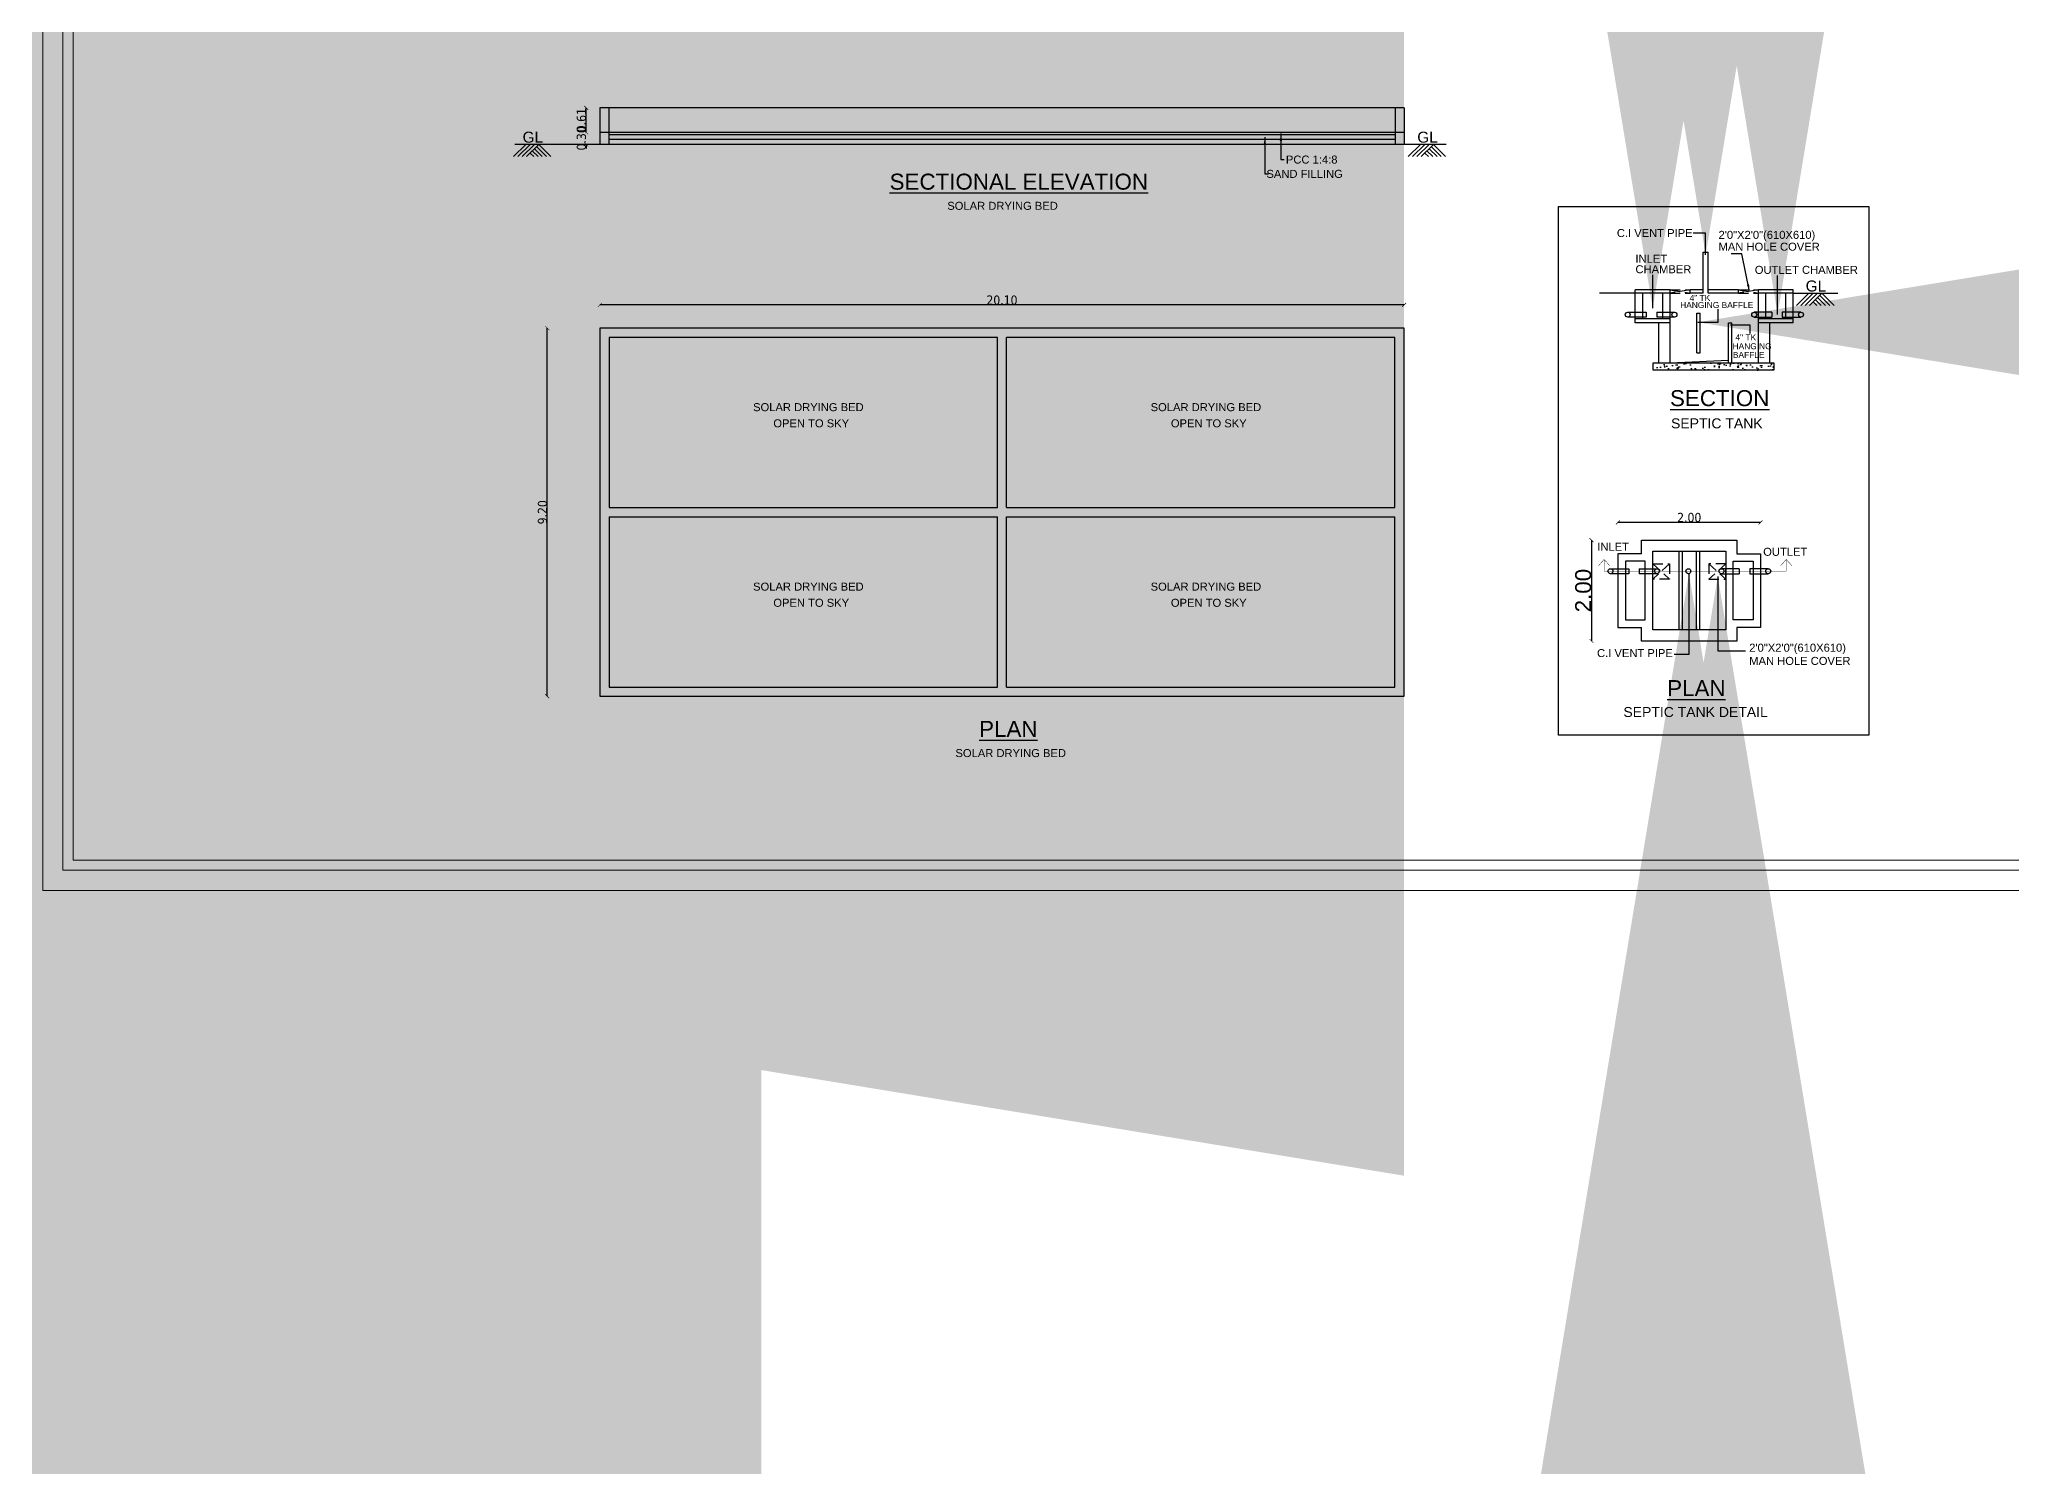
# Model space of a CAD drawing. Header units: metres. Extents: x 0 to 11269, y -5244 to -4054.
# Drawn here: x 10637.98 to 10687.26, y -4899.71 to -4864.04 of the extents above; entities that cross this region are included whole.
import ezdxf

# ---------------------------------------------------------------- set-up
doc = ezdxf.new("R2010")
doc.units = ezdxf.units.M
doc.header["$MEASUREMENT"] = 0
doc.header["$PDMODE"] = 2
doc.linetypes.add('HIDDEN', pattern=[0.375, 0.25, -0.125])
for name, color, linetype in [('2CON', 5, 'Continuous'), ('3CON', 3, 'Continuous'), ('4CON', 4, 'Continuous'), ('5CON', 2, 'Continuous'), ('DIM', 3, 'Continuous'), ('DIST_EXIT', 7, 'Continuous'), ('JOINERY', 1, 'Continuous'), ('TEX', 2, 'Continuous'), ('TEXT', 3, 'Continuous'), ('WALL', 4, 'Continuous')]:
    doc.layers.add(name, color=color, linetype=linetype)
doc.styles.get("Standard").update_dxf_attribs({"font": 'arial.ttf'})
doc.styles.add('STYLE1', font='tahoma.ttf', dxfattribs={"height": 0.23})
doc.styles.add('SUBBU3', font='swissl.ttf', dxfattribs={"width": 0.8})
doc.dimstyles.new('300', dxfattribs={"dimscale": 0.1, "dimtxt": 500, "dimasz": 2000, "dimexe": 400, "dimexo": 1500, "dimgap": 0, "dimtad": 1, "dimlfac": 0.001, "dimzin": 0, "dimdsep": 46, "dimtxsty": 'Standard', "dimcen": 800, "dimse1": 1, "dimse2": 1, "dimclrd": 1, "dimclre": 5, "dimclrt": 3, "dimadec": 0, "dimazin": 0, "dimtfac": 1, "dimtix": 1, "dimtofl": 0, "dimtmove": 1, "dimatfit": 3, "dimfxl": 0, "dimtolj": 1, "dimtzin": 0, "dimarcsym": 0})
doc.dimstyles.new('FLOOR PLAN', dxfattribs={"dimtxt": 0.4, "dimasz": 0.1, "dimexe": 0.18, "dimexo": 0.0625, "dimgap": 0, "dimtad": 1, "dimzin": 0, "dimdsep": 46, "dimtxsty": 'Standard', "dimblk": 'ARCHTICK', "dimcen": 0.09, "dimse1": 1, "dimse2": 1, "dimclrd": 254, "dimclrt": 3, "dimadec": 0, "dimazin": 0, "dimtfac": 1, "dimtix": 1, "dimtofl": 0, "dimtmove": 1, "dimatfit": 0, "dimfxl": 0, "dimtolj": 1, "dimtzin": 0, "dimlwd": -1, "dimarcsym": 0})
doc.dimstyles.get("Standard").update_dxf_attribs({"dimtxt": 0.18, "dimasz": 0.18, "dimexe": 0.18, "dimexo": 0.0625, "dimgap": 0.09, "dimtad": 0, "dimtih": 1, "dimtoh": 1, "dimdec": 4, "dimzin": 0, "dimdsep": 46, "dimtxsty": 'Standard', "dimcen": 0.09, "dimadec": 0, "dimazin": 0, "dimtfac": 1, "dimtdec": 4, "dimtofl": 0, "dimtmove": 0, "dimatfit": 3, "dimfxl": 0, "dimtolj": 1, "dimtzin": 0, "dimarcsym": 0})

# ---------------------------------------------------------------- blocks, each defined once
blk = doc.blocks.new('_ArchTick')
at = {"color": 0, "lineweight": 0, "const_width": 0.15}
blk.add_lwpolyline([(-0.5, -0.5), (0.5, 0.5)], dxfattribs=at)
blk = doc.blocks.new('*D575')
at = {"layer": 'DEFPOINTS', "color": 0, "linetype": 'ByBlock', "ltscale": 100}
for p in [(10550.974, -4729.897), (10552.287, -4729.897), (10552.287, -4739.097)]:
    blk.add_point(p, dxfattribs=at)
at = {"layer": 'DIM', "color": 254, "linetype": 'HIDDEN', "ltscale": 100}
blk.add_line((10550.974, -4739.097), (10550.974, -4729.897), dxfattribs=at)
at = {"layer": 'DIM', "color": 254, "linetype": 'ByBlock', "ltscale": 100, "xscale": 0.1, "yscale": 0.1, "zscale": 0.1}
for p, rotation in [((10550.974, -4729.897), 90), ((10550.974, -4739.097), 270)]:
    blk.add_blockref('_ArchTick', p, dxfattribs=dict(at, rotation=rotation))
at = {"layer": 'DIM', "color": 3, "linetype": 'ByBlock', "ltscale": 100, "insert": (10550.855, -4734.497), "char_height": 0.23, "attachment_point": 5, "rotation": 90, "style": 'STYLE1'}
blk.add_mtext('\\A1;9.20', dxfattribs=at)
blk = doc.blocks.new('*D576')
at = {"layer": 'DEFPOINTS', "color": 0, "linetype": 'ByBlock', "ltscale": 100}
for p in [(10552.287, -4729.317), (10552.287, -4729.897), (10572.387, -4729.897)]:
    blk.add_point(p, dxfattribs=at)
at = {"layer": 'DIM', "color": 254, "linetype": 'HIDDEN', "ltscale": 100}
blk.add_line((10572.387, -4729.317), (10552.287, -4729.317), dxfattribs=at)
at = {"layer": 'DIM', "color": 254, "linetype": 'ByBlock', "ltscale": 100, "xscale": 0.1, "yscale": 0.1, "zscale": 0.1, "rotation": 180}
blk.add_blockref('_ArchTick', (10552.287, -4729.317), dxfattribs=at)
at = {"layer": 'DIM', "color": 254, "linetype": 'ByBlock', "ltscale": 100, "xscale": 0.1, "yscale": 0.1, "zscale": 0.1}
blk.add_blockref('_ArchTick', (10572.387, -4729.317), dxfattribs=at)
at = {"layer": 'DIM', "color": 3, "linetype": 'ByBlock', "ltscale": 100, "insert": (10562.337, -4729.197), "char_height": 0.23, "attachment_point": 5, "style": 'STYLE1'}
blk.add_mtext('\\A1;20.10', dxfattribs=at)
blk = doc.blocks.new('*D577')
at = {"layer": 'DEFPOINTS', "color": 0, "linetype": 'ByBlock', "ltscale": 100}
for p in [(10551.947, -4725.003), (10552.287, -4725.003), (10552.287, -4725.303)]:
    blk.add_point(p, dxfattribs=at)
at = {"layer": 'DIM', "color": 254, "linetype": 'HIDDEN', "ltscale": 100}
for p, q in [((10551.947, -4725.003), (10551.947, -4724.903)), ((10551.947, -4725.303), (10551.947, -4725.403))]:
    blk.add_line(p, q, dxfattribs=at)
at = {"layer": 'DIM', "color": 254, "linetype": 'ByBlock', "ltscale": 100, "xscale": 0.1, "yscale": 0.1, "zscale": 0.1}
for p, rotation in [((10551.947, -4725.003), 270), ((10551.947, -4725.303), 90)]:
    blk.add_blockref('_ArchTick', p, dxfattribs=dict(at, rotation=rotation))
at = {"layer": 'DIM', "color": 3, "linetype": 'ByBlock', "ltscale": 100, "insert": (10551.827, -4725.153), "char_height": 0.23, "attachment_point": 5, "rotation": 90, "style": 'STYLE1'}
blk.add_mtext('\\A1;0.30', dxfattribs=at)
blk = doc.blocks.new('*D578')
at = {"layer": 'DEFPOINTS', "color": 0, "linetype": 'ByBlock', "ltscale": 100}
for p in [(10551.947, -4724.393), (10552.287, -4724.393), (10552.287, -4725.003)]:
    blk.add_point(p, dxfattribs=at)
at = {"layer": 'DIM', "color": 254, "linetype": 'HIDDEN', "ltscale": 100}
blk.add_line((10551.947, -4725.003), (10551.947, -4724.393), dxfattribs=at)
at = {"layer": 'DIM', "color": 254, "linetype": 'ByBlock', "ltscale": 100, "xscale": 0.1, "yscale": 0.1, "zscale": 0.1}
for p, rotation in [((10551.947, -4724.393), 90), ((10551.947, -4725.003), 270)]:
    blk.add_blockref('_ArchTick', p, dxfattribs=dict(at, rotation=rotation))
at = {"layer": 'DIM', "color": 3, "linetype": 'ByBlock', "ltscale": 100, "insert": (10551.827, -4724.698), "char_height": 0.23, "attachment_point": 5, "rotation": 90, "style": 'STYLE1'}
blk.add_mtext('\\A1;0.61', dxfattribs=at)
blk = doc.blocks.new('*D593')
at = {"layer": 'DEFPOINTS', "color": 0, "ltscale": 30}
for p in [(10556.539, -4758.91), (10555.118, -4761.431), (10556.539, -4761.431)]:
    blk.add_point(p, dxfattribs=at)
at = {"layer": 'WALL', "color": 254, "linetype": 'HIDDEN', "ltscale": 30}
blk.add_line((10555.118, -4758.91), (10555.118, -4761.431), dxfattribs=at)
at = {"layer": 'WALL', "color": 254, "ltscale": 30, "xscale": 0.1, "yscale": 0.1, "zscale": 0.1}
for p, rotation in [((10555.118, -4758.91), 90), ((10555.118, -4761.431), 270)]:
    blk.add_blockref('_ArchTick', p, dxfattribs=dict(at, rotation=rotation))
at = {"layer": 'WALL', "color": 3, "lineweight": 0, "ltscale": 30, "insert": (10554.914, -4760.171), "char_height": 0.4, "attachment_point": 5, "rotation": 90}
blk.add_mtext('\\A1;2.00', dxfattribs=at)
blk = doc.blocks.new('*D594')
at = {"layer": 'DEFPOINTS', "color": 0, "linetype": 'ByBlock', "ltscale": 100}
for p in [(10555.779, -4758.465), (10555.779, -4759.252), (10559.346, -4759.252)]:
    blk.add_point(p, dxfattribs=at)
at = {"layer": 'DIM', "color": 254, "linetype": 'HIDDEN', "ltscale": 100}
blk.add_line((10559.346, -4758.465), (10555.779, -4758.465), dxfattribs=at)
at = {"layer": 'DIM', "color": 254, "linetype": 'ByBlock', "ltscale": 100, "xscale": 0.1, "yscale": 0.1, "zscale": 0.1, "rotation": 180}
blk.add_blockref('_ArchTick', (10555.779, -4758.465), dxfattribs=at)
at = {"layer": 'DIM', "color": 254, "linetype": 'ByBlock', "ltscale": 100, "xscale": 0.1, "yscale": 0.1, "zscale": 0.1}
blk.add_blockref('_ArchTick', (10559.346, -4758.465), dxfattribs=at)
at = {"layer": 'DIM', "color": 3, "linetype": 'ByBlock', "ltscale": 100, "insert": (10557.562, -4758.345), "char_height": 0.23, "attachment_point": 5, "style": 'STYLE1'}
blk.add_mtext('\\A1;2.00', dxfattribs=at)
blk = doc.blocks.new('A$C17af0889')
at = {"layer": '2CON', "color": 1}
for p, q in [((0, 15.011), (0.305, 15.316)), ((0.108, 15.011), (0.413, 15.316)), ((0.216, 15.011), (0.521, 15.316)), ((0.324, 15.011), (0.629, 15.316)), ((0.935, 15.011), (0.629, 15.316)), ((22.359, 15.011), (22.665, 15.316)), ((22.467, 15.011), (22.773, 15.316)), ((22.575, 15.011), (22.881, 15.316)), ((22.683, 15.011), (22.989, 15.316)), ((23.294, 15.011), (22.989, 15.316)), ((0.503, 15.011), (0.413, 15.1)), ((0.611, 15.011), (0.467, 15.154)), ((0.719, 15.011), (0.521, 15.208)), ((0.827, 15.011), (0.575, 15.262)), ((22.862, 15.011), (22.773, 15.1)), ((22.97, 15.011), (22.827, 15.154)), ((23.078, 15.011), (22.881, 15.208)), ((23.186, 15.011), (22.935, 15.262))]:
    blk.add_line(p, q, dxfattribs=at)
at = {"layer": 'DIM', "color": 4, "linetype": 'ByBlock', "ltscale": 100}
for p, q in [((2.157, 16.226), (2.157, 15.316)), ((22.257, 16.226), (2.157, 16.226)), ((2.384, 16.226), (2.384, 15.316)), ((22.029, 16.226), (22.029, 15.316)), ((22.257, 16.226), (22.257, 15.316)), ((23.306, 15.316), (0.032, 15.316)), ((22.257, 15.616), (2.157, 15.616)), ((22.029, 15.554), (2.384, 15.554)), ((22.029, 15.441), (2.384, 15.441)), ((12.092, 6.238), (12.092, 10.493)), ((12.322, 6.238), (12.322, 10.493)), ((2.387, 6.238), (12.092, 6.238)), ((2.387, 6.008), (12.092, 6.008)), ((12.092, 1.753), (12.092, 6.008)), ((12.322, 6.238), (22.027, 6.238)), ((12.322, 1.753), (12.322, 6.008)), ((12.322, 6.008), (22.027, 6.008))]:
    blk.add_line(p, q, dxfattribs=at)
blk.add_lwpolyline([(2.157, 1.523), (22.257, 1.523), (22.257, 10.723), (2.157, 10.723)], close=True, dxfattribs=at)
for points in [[(12.092, 10.493), (2.387, 10.493), (2.387, 6.238)], [(22.027, 6.238), (22.027, 10.493), (12.322, 10.493)], [(2.387, 6.008), (2.387, 1.753), (12.092, 1.753)], [(12.322, 1.753), (22.027, 1.753), (22.027, 6.008)]]:
    blk.add_lwpolyline(points, dxfattribs=at)
at = {"layer": '3CON'}
for s, p in [('SOLAR DRYING BED', (10.839, 13.68)), ('SOLAR DRYING BED', (5.986, 8.648)), ('OPEN TO SKY', (6.492, 8.244)), ('SOLAR DRYING BED', (15.921, 8.648)), ('OPEN TO SKY', (16.427, 8.244)), ('SOLAR DRYING BED', (5.986, 4.163)), ('OPEN TO SKY', (6.492, 3.759)), ('SOLAR DRYING BED', (15.921, 4.163)), ('OPEN TO SKY', (16.427, 3.759)), ('SOLAR DRYING BED', (11.043, 0.003))]:
    blk.add_text(s, height=0.2, dxfattribs=at).set_placement(p)
at = {"layer": '4CON', "color": 3}
blk.add_text('SAND FILLING', height=0.2, dxfattribs=at).set_placement((18.815, 14.479))
at = {"layer": '4CON', "color": 3, "ltscale": 30, "insert": (19.302, 15.036), "char_height": 0.2, "attachment_point": 1}
blk.add_mtext('PCC 1:4:8', dxfattribs=at)
at = {"layer": '5CON'}
for p in [(0.226, 15.358), (22.585, 15.358)]:
    blk.add_text('GL', height=0.275, dxfattribs=at).set_placement(p)
at = {"layer": 'TEX', "style": 'SUBBU3'}
for s, p in [('%%USECTIONAL ELEVATION', (9.398, 14.184)), ('%%UPLAN', (11.635, 0.508))]:
    blk.add_text(s, height=0.4, dxfattribs=at).set_placement(p)
at = {"layer": 'DIM', "color": 1, "linetype": 'ByBlock', "ltscale": 100}
for base, p1, p2, picture, middle in [((1.816, 16.226), (2.157, 15.616), (2.157, 16.226), '*D578', (1.696, 15.921)), ((1.816, 15.616), (2.157, 15.316), (2.157, 15.616), '*D577', (1.696, 15.466)), ((0.843, 10.723), (2.157, 1.523), (2.157, 10.723), '*D575', (0.724, 6.123))]:
    dim = blk.add_linear_dim(base=base, p1=p1, p2=p2, angle=90, dimstyle='FLOOR PLAN', override={"dimtxsty": 'STYLE1'}, dxfattribs=at)
    dim.commit()
    dim.dimension.update_dxf_attribs({"geometry": picture, "text_midpoint": middle, "insert": (-10550.131, 4740.619)})
dim = blk.add_linear_dim(base=(2.157, 11.302), p1=(22.257, 10.723), p2=(2.157, 10.723), dimstyle='FLOOR PLAN', override={"dimtxsty": 'STYLE1'}, dxfattribs=at)
dim.commit()
dim.dimension.update_dxf_attribs({"geometry": '*D576', "text_midpoint": (12.207, 11.422), "insert": (-10550.131, 4740.619)})
at = {"layer": '4CON', "ltscale": 30, "annotation_type": 0, "has_hookline": 1, "hookline_direction": 1, "text_width": 1.255}
blk.add_leader([(19.178, 15.584), (19.178, 14.936), (19.262, 14.936)], dimstyle='Standard', override={"dimgap": 0.04, "dimtad": 0}, dxfattribs=at)
at = {"layer": '4CON', "ltscale": 30}
blk.add_leader([(18.775, 15.495), (18.775, 14.582), (18.868, 14.582)], dimstyle='Standard', override={"dimgap": 0.04, "dimtad": 0}, dxfattribs=at)
blk = doc.blocks.new('A$C0e9d5df4')
h = blk.add_hatch()
h.set_pattern_fill('AR-CONC', color=256, scale=0.04663, angle=360, style=0)
h.set_pattern_definition([(50, (-70.14599, -15.08415), (0.3344594, -0.0292614), [0.0349726, -0.3846986]), (355, (-70.146, -15.08415), (-0.0647, 0.3507482), [0.0279781, -0.3077589]), (100.4514, (-70.1181, -15.08658), (0.2697597, 0.3214866), [0.0297221, -0.3269435]), (46.1842, (-70.146, -14.9909), (0.497656, -0.0771817), [0.052459, -0.577048]), (96.6356, (-70.1045, -14.9973), (0.4358344, 0.4542324), [0.0445832, -0.490415]), (351.1842, (-70.146, -14.9909), (0.435834, 0.4542328), [0.041967, -0.4616383]), (21, (-70.09936, -15.0142), (0.2783385, -0.1877417), [0.0349726, -0.3846986]), (326, (-70.09936, -15.0142), (0.1134583, 0.3381384), [0.0279781, -0.3077589]), (71.4514, (-70.07616, -15.02985), (0.3917969, 0.1503964), [0.0297221, -0.3269435]), (37.5, (-70.14599, -15.08415), (0.00567016, 0.15522884), [0, -0.30402845, 0, -0.31242188, 0, -0.3089246]), (7.5, (-70.14599, -15.08415), (0.12266967, 0.1839147), [0, -0.1781271, 0, -0.29703393, 0, -0.1177411]), (327.5, (-70.24997, -15.08415), (0.2489221, -0.01051737), [0, -0.11657533, 0, -0.363715, 0, -0.48262185]), (317.5, (-70.2966, -15.08415), (0.2719405, 0.0466791), [0, -0.1515479, 0, -0.2415441, 0, -0.34273146])])
h.paths.add_polyline_path([(5.385, 9.117), (5.385, 9.303), (2.386, 9.303), (2.386, 9.21), (2.386, 9.117)])
for p, q in [((3.618, 12.065), (3.743, 12.065)), ((3.618, 11.044), (3.618, 12.065)), ((3.743, 11.044), (3.743, 12.065)), ((1.92, 11.044), (1.024, 11.044)), ((1.92, 10.298), (1.92, 11.127)), ((2.79, 11.127), (1.92, 11.127)), ((2.79, 11.044), (1.92, 11.044)), ((2.107, 10.402), (2.107, 11.044)), ((2.604, 10.402), (2.604, 11.044)), ((2.79, 9.303), (2.79, 11.044)), ((3.618, 11.127), (3.288, 11.127)), ((3.618, 11.044), (3.288, 11.044)), ((4.501, 11.127), (3.743, 11.127)), ((4.501, 11.044), (3.743, 11.044)), ((4.501, 11.044), (4.501, 11.127)), ((4.998, 11.044), (4.998, 11.127)), ((5.869, 11.127), (4.998, 11.127)), ((4.998, 9.303), (4.998, 11.044)), ((5.869, 11.044), (4.998, 11.044)), ((5.185, 10.402), (5.185, 11.044)), ((5.682, 10.402), (5.682, 11.044)), ((5.869, 10.298), (5.869, 11.127)), ((5.869, 11.044), (6.985, 11.044)), ((2.79, 10.402), (1.92, 10.402)), ((3.454, 10.547), (3.537, 10.547)), ((3.454, 9.552), (3.454, 10.547)), ((3.537, 9.552), (3.537, 10.547)), ((5.869, 10.402), (4.998, 10.402)), ((2.79, 10.298), (1.92, 10.298)), ((2.511, 9.303), (2.511, 10.298)), ((4.252, 10.298), (4.335, 10.298)), ((4.252, 9.303), (4.252, 10.298)), ((4.335, 9.303), (4.335, 10.298)), ((5.869, 10.298), (4.998, 10.298)), ((5.278, 9.303), (5.278, 10.298)), ((2.79, 9.303), (4.252, 9.366)), ((3.454, 9.552), (3.537, 9.552)), ((3.019, 2.629), (3.019, 4.592)), ((3.102, 2.629), (3.102, 4.592)), ((3.452, 2.629), (3.452, 4.592)), ((3.535, 2.629), (3.535, 4.592))]:
    blk.add_line(p, q)
at = {"color": 2, "linetype": 'HIDDEN'}
for p, q in [((2.79, 11.044), (2.79, 11.127)), ((3.288, 11.127), (2.79, 11.044)), ((2.79, 11.127), (3.288, 11.044)), ((2.79, 11.127), (3.288, 11.127)), ((2.79, 11.044), (3.288, 11.044)), ((3.288, 11.044), (3.288, 11.127)), ((4.501, 11.127), (4.998, 11.044)), ((4.998, 11.127), (4.501, 11.044)), ((4.501, 11.127), (4.998, 11.127)), ((4.501, 11.044), (4.998, 11.044)), ((2.355, 4.281), (2.778, 3.892)), ((2.778, 4.281), (2.355, 3.892)), ((3.759, 4.281), (4.182, 3.892)), ((4.182, 4.281), (3.759, 3.892))]:
    blk.add_line(p, q, dxfattribs=at)
at = {"color": 2}
for p, q in [((2.194, 10.569), (2.194, 10.444)), ((2.455, 10.569), (2.455, 10.444)), ((5.333, 10.569), (5.333, 10.444)), ((5.594, 10.569), (5.594, 10.444)), ((1.759, 4.156), (1.759, 4.032)), ((2.02, 4.156), (2.02, 4.032)), ((4.516, 4.156), (4.516, 4.032)), ((4.778, 4.156), (4.778, 4.032))]:
    blk.add_line(p, q, dxfattribs=at)
at = {"linetype": 'ByBlock'}
blk.add_lwpolyline([(0, 13.213), (7.756, 13.213), (7.756, 0), (0, 0)], close=True, dxfattribs=at)
at = {"color": 2}
for points in [[(1.729, 10.569), (2.194, 10.569)], [(2.194, 10.444), (1.729, 10.444)], [(2.455, 10.569), (2.897, 10.569)], [(2.897, 10.444), (2.455, 10.444)], [(5.333, 10.569), (4.892, 10.569)], [(4.892, 10.444), (5.333, 10.444)], [(6.06, 10.569), (5.594, 10.569)], [(5.594, 10.444), (6.06, 10.444)], [(1.294, 4.156), (1.759, 4.156)], [(1.759, 4.032), (1.294, 4.032)], [(2.02, 4.156), (2.462, 4.156)], [(2.462, 4.032), (2.02, 4.032)], [(4.516, 4.156), (4.075, 4.156)], [(4.075, 4.032), (4.516, 4.032)], [(5.243, 4.156), (4.778, 4.156)], [(4.778, 4.032), (5.243, 4.032)]]:
    blk.add_lwpolyline(points, dxfattribs=at)
for points in [[(2.369, 9.117), (2.369, 9.21), (2.369, 9.303), (5.385, 9.303), (5.385, 9.117)], [(2.355, 2.629), (2.355, 4.592), (4.182, 4.592), (4.182, 2.629)], [(2.169, 2.878), (2.169, 4.343), (1.672, 4.343), (1.672, 2.878)], [(4.368, 2.878), (4.368, 4.343), (4.865, 4.343), (4.865, 2.878)]]:
    blk.add_lwpolyline(points, close=True)
for points in [[(2.076, 4.529), (1.485, 4.529), (1.485, 2.692), (2.076, 2.692)], [(2.076, 4.529), (2.076, 4.871), (4.461, 4.871), (4.461, 4.529)], [(4.461, 4.529), (5.052, 4.529), (5.052, 2.692), (4.461, 2.692)], [(2.076, 2.35), (2.076, 2.692)], [(4.461, 2.692), (4.461, 2.35), (2.076, 2.35)]]:
    blk.add_lwpolyline(points)
at = {"ltscale": 0.25, "const_width": 0.0104}
for points in [[(1, 4.232), (1.141, 4.388), (1.281, 4.232)], [(1.141, 4.388), (1.141, 4.094), (5.693, 4.094), (5.693, 4.388)], [(5.553, 4.232), (5.693, 4.388), (5.833, 4.232)]]:
    blk.add_lwpolyline(points, dxfattribs=at)
at = {"color": 2, "linetype": 'HIDDEN'}
for points in [[(2.355, 3.892), (2.355, 4.281), (2.778, 4.281), (2.778, 3.892)], [(4.182, 3.892), (4.182, 4.281), (3.759, 4.281), (3.759, 3.892)]]:
    blk.add_lwpolyline(points, close=True, dxfattribs=at)
at = {"color": 2}
for centre in [(1.73, 10.506), (2.897, 10.506), (4.892, 10.506), (6.06, 10.506), (1.299, 4.095), (2.462, 4.094), (3.246, 4.094), (4.075, 4.094), (5.243, 4.094)]:
    blk.add_circle(centre, 0.0622, dxfattribs=at)
at = {"layer": '2CON', "color": 1}
for p, q in [((5.951, 10.739), (6.256, 11.044)), ((6.059, 10.739), (6.364, 11.044)), ((6.167, 10.739), (6.472, 11.044)), ((6.275, 10.739), (6.58, 11.044)), ((6.562, 10.739), (6.418, 10.882)), ((6.67, 10.739), (6.472, 10.936)), ((6.778, 10.739), (6.526, 10.99)), ((6.886, 10.739), (6.58, 11.044)), ((6.454, 10.739), (6.364, 10.828))]:
    blk.add_line(p, q, dxfattribs=at)
at = {"layer": '5CON'}
blk.add_text('GL', height=0.275, dxfattribs=at).set_placement((6.177, 11.085))
at = {"layer": 'TEX', "style": 'SUBBU3'}
for s, p in [('%%USECTION', (2.787, 8.22)), ('%%UPLAN', (2.717, 0.972))]:
    blk.add_text(s, height=0.4, dxfattribs=at).set_placement(p)
at = {"layer": 'TEXT', "ltscale": 0.5}
for s, height, p in [('C.I VENT PIPE', 0.2, (1.459, 12.446)), ('2\'0"X2\'0"(610X610)', 0.2, (4, 12.401)), ('INLET', 0.2, (1.924, 11.804)), ('MAN HOLE COVER', 0.2, (4, 12.105)), ('CHAMBER', 0.2, (1.924, 11.541)), ('OUTLET CHAMBER', 0.2, (4.906, 11.526)), ('4" TK', 0.15, (3.277, 10.85)), ('HANGING BAFFLE', 0.15, (3.041, 10.672)), ('4" TK', 0.15, (4.422, 9.865)), ('HANGING', 0.15, (4.35, 9.643)), (' BAFFLE', 0.15, (4.3, 9.426)), ('INLET', 0.2, (0.971, 4.606)), ('OUTLET', 0.2, (5.116, 4.48)), ('C.I VENT PIPE', 0.2, (0.964, 1.949)), ('2\'0"X2\'0"(610X610)', 0.2, (4.767, 2.083)), ('MAN HOLE COVER', 0.2, (4.767, 1.753))]:
    blk.add_text(s, height=height, dxfattribs=at).set_placement(p)
at = {"layer": 'TEXT', "color": 3}
for s, p in [('SEPTIC TANK', (2.813, 7.665)), ('SEPTIC TANK DETAIL', (1.622, 0.451))]:
    blk.add_text(s, height=0.25, dxfattribs=at).set_placement(p)
at = {"layer": 'DIM', "color": 1, "linetype": 'ByBlock', "ltscale": 100}
dim = blk.add_linear_dim(base=(1.485, 5.316), p1=(5.052, 4.529), p2=(1.485, 4.529), text='2.00', dimstyle='FLOOR PLAN', override={"dimtxsty": 'STYLE1'}, dxfattribs=at)
dim.commit()
dim.dimension.update_dxf_attribs({"geometry": '*D594', "text_midpoint": (3.268, 5.436), "insert": (-10554.294, 4763.781)})
at = {"layer": 'WALL', "color": 3, "lineweight": 0, "ltscale": 30}
dim = blk.add_linear_dim(base=(0.824, 2.35), p1=(2.246, 4.871), p2=(2.246, 2.35), angle=90, text='2.00', dimstyle='FLOOR PLAN', dxfattribs=at)
dim.commit()
dim.dimension.update_dxf_attribs({"geometry": '*D593', "text_midpoint": (0.62, 3.61), "insert": (-10554.294, 4763.781)})
at = {"layer": 'DIM', "color": 7, "linetype": 'ByBlock', "ltscale": 100}
for points in [[(3.678, 12), (3.678, 12.546), (3.368, 12.546)], [(2.355, 10.667), (2.355, 11.501)], [(5.477, 10.508), (5.477, 11.489)], [(3.486, 10.316), (3.988, 10.316), (3.988, 10.645)], [(4.3, 10.256), (4.78, 10.256), (4.78, 10.035)], [(3.261, 4.034), (3.261, 2.009), (2.892, 2.009)], [(3.981, 3.966), (3.981, 2.106), (4.671, 2.106)]]:
    blk.add_leader(points, dimstyle='300', override={"dimgap": 0.04, "dimtad": 0, "dimfxl": 0.1875}, dxfattribs=at)
at = {"layer": 'JOINERY'}
blk.add_leader([(4.77, 11.086), (4.586, 12.03), (4.314, 12.03)], dimstyle='Standard', dxfattribs=at)

msp = doc.modelspace()

# ---------------------------------------------------------------- linework, layer by layer
at = {"linetype": 'ByBlock', "lineweight": 18}
for points in [[(10638.06324, -4885.30517), (10860.71815, -4885.30517), (10860.71815, -4727.37504), (10638.06324, -4727.37504)], [(10638.56721, -4884.8012), (10860.21417, -4884.8012), (10860.21417, -4727.87901), (10638.56721, -4727.87901)], [(10638.8192, -4884.54921), (10859.96218, -4884.54921), (10859.96218, -4728.131), (10638.8192, -4728.131)]]:
    msp.add_lwpolyline(points, close=True, dxfattribs=at)

# ---------------------------------------------------------------- block references
at = {"layer": 'DIST_EXIT', "linetype": 'ByBlock'}
for name, p in [('A$C17af0889', (10649.82782, -4881.9777)), ('A$C0e9d5df4', (10675.94149, -4881.42417))]:
    msp.add_blockref(name, p, dxfattribs=at)

# ---------------------------------------------------------------- leaders
at = {"layer": 'DIM', "color": 4, "linetype": 'ByBlock', "ltscale": 100}
for points in [[(10472.08026, -4859.55732), (10472.89526, -4859.55732), (10472.89526, -4859.12882)], [(10456.02021, -4872.77204), (10456.68121, -4872.77204), (10456.68121, -4872.56554)]]:
    msp.add_leader(points, dimstyle='300', override={"dimgap": 0.04, "dimtad": 0, "dimfxl": 0.1875}, dxfattribs=at)
at = {"layer": 'DIM', "color": 7, "linetype": 'ByBlock', "ltscale": 100}
msp.add_leader([(10454.38054, -4866.16587), (10454.86633, -4866.16587), (10454.86633, -4865.70227)], dimstyle='300', override={"dimgap": 0.04, "dimtad": 0, "dimfxl": 0.1875}, dxfattribs=at)

doc.saveas('drawing.dxf')
